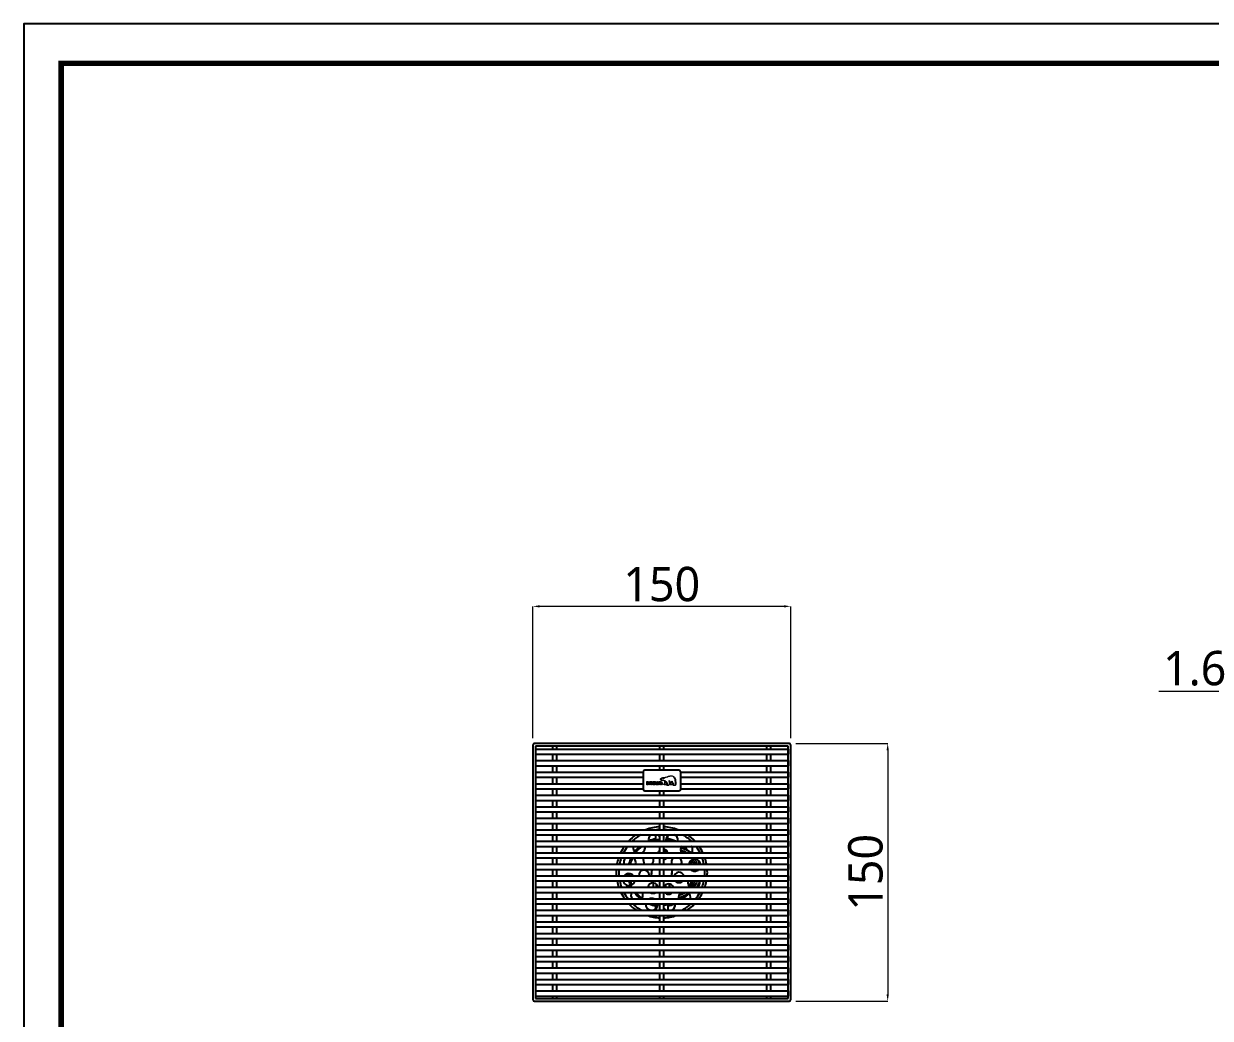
# Model space of a CAD drawing. Extents: x 0 to 1354, y 0 to 992.
# Drawn here: x 0 to 690, y 413 to 992 of the extents above; entities that cross this region are included whole.
import ezdxf

# ---------------------------------------------------------------- set-up
doc = ezdxf.new("R2010")
doc.units = 0
doc.header["$LTSCALE"] = 10
doc.header["$MEASUREMENT"] = 0
doc.header["$PDMODE"] = 3
doc.header["$PDSIZE"] = -10
doc.layers.get('0').update_dxf_attribs({"linetype": 'CONTINUOUS'})
doc.layers.get('DEFPOINTS').update_dxf_attribs({"linetype": 'CONTINUOUS'})
doc.layers.add('1', color=7, linetype='CONTINUOUS')
doc.layers.add('Layer 1', color=7, linetype='CONTINUOUS')
doc.layers.add('치수', color=7, linetype='CONTINUOUS', lineweight=25)
doc.styles.add('Daelim Dimension', font='NanumGothic.ttf')
doc.dimstyles.new('DEFAULT', dxfattribs={"dimscale": 2, "dimtxt": 2, "dimasz": 2, "dimexe": 0, "dimexo": 2, "dimgap": 1, "dimtad": 1, "dimdec": 1, "dimzin": 9, "dimdsep": 46, "dimtxsty": 'Daelim Dimension', "dimcen": 0.5, "dimclrd": 252, "dimclre": 252, "dimclrt": 3, "dimadec": 1, "dimazin": 0, "dimtfac": 1, "dimtdec": 1, "dimtix": 1, "dimtmove": 0, "dimatfit": 3, "dimfxl": 1, "dimtolj": 1, "dimtzin": 1, "dimlwd": 9, "dimlwe": 9, "dimarcsym": 0})

# ---------------------------------------------------------------- blocks, each defined once
blk = doc.blocks.new('*D21')
at = {"layer": 'DEFPOINTS', "color": 0, "transparency": 16777216}
for p in [(445.14, 573.32), (445.14, 423.32), (502.55, 423.32)]:
    blk.add_point(p, dxfattribs=at)
at = {"layer": '치수', "color": 5, "lineweight": 9, "transparency": 16777216}
for p, q in [((449.14, 573.32), (502.55, 573.32)), ((502.55, 569.32), (502.55, 427.32)), ((449.14, 423.32), (502.55, 423.32))]:
    blk.add_line(p, q, dxfattribs=at)
at = {"layer": '치수', "color": 5, "transparency": 16777216}
for points in [[(501.89, 569.32), (503.22, 569.32), (502.55, 573.32)], [(501.89, 427.32), (503.22, 427.32), (502.55, 423.32)]]:
    blk.add_solid(points, dxfattribs=at)
at = {"layer": '치수', "color": 7, "transparency": 16777216, "insert": (489.7, 498.32), "char_height": 20, "attachment_point": 5, "rotation": 90, "style": 'Daelim Dimension'}
blk.add_mtext('\\A1;150', dxfattribs=at)
blk = doc.blocks.new('*D22')
at = {"layer": 'DEFPOINTS', "color": 0, "transparency": 16777216}
for p in [(296.14, 653.11), (296.14, 572.32), (446.14, 572.32)]:
    blk.add_point(p, dxfattribs=at)
at = {"layer": '치수', "color": 5, "lineweight": 9, "transparency": 16777216}
for p, q in [((296.14, 576.32), (296.14, 653.11)), ((442.14, 653.11), (300.14, 653.11)), ((446.14, 576.32), (446.14, 653.11))]:
    blk.add_line(p, q, dxfattribs=at)
at = {"layer": '치수', "color": 5, "transparency": 16777216}
for points in [[(300.14, 653.77), (300.14, 652.44), (296.14, 653.11)], [(442.14, 653.77), (442.14, 652.44), (446.14, 653.11)]]:
    blk.add_solid(points, dxfattribs=at)
at = {"layer": '치수', "color": 7, "transparency": 16777216, "insert": (371.14, 665.96), "char_height": 20, "attachment_point": 5, "style": 'Daelim Dimension'}
blk.add_mtext('\\A1;150', dxfattribs=at)
blk = doc.blocks.new('*D25')
at = {"layer": 'DEFPOINTS', "color": 0, "transparency": 16777216}
for p in [(731.97, 603.58), (731.97, 572.32), (730.34, 545.8)]:
    blk.add_point(p, dxfattribs=at)
at = {"layer": '치수', "color": 5, "lineweight": 9, "transparency": 16777216}
for p, q in [((726.34, 603.58), (660.27, 603.58)), ((730.34, 549.8), (730.34, 603.58)), ((731.97, 603.58), (730.34, 603.58)), ((731.97, 576.32), (731.97, 603.58)), ((735.97, 603.58), (739.97, 603.58))]:
    blk.add_line(p, q, dxfattribs=at)
at = {"layer": '치수', "color": 5, "transparency": 16777216}
for points in [[(726.34, 604.24), (726.34, 602.91), (730.34, 603.58)], [(735.97, 604.24), (735.97, 602.91), (731.97, 603.58)]]:
    blk.add_solid(points, dxfattribs=at)
at = {"layer": '치수', "color": 7, "transparency": 16777216, "insert": (681.13, 616.98), "char_height": 20, "attachment_point": 5, "style": 'Daelim Dimension'}
blk.add_mtext('\\A1;1.6', dxfattribs=at)

msp = doc.modelspace()

# ---------------------------------------------------------------- linework, layer by layer
at = {"ltscale": 0.5}
msp.add_lwpolyline([(0, 0), (1354.08, 0), (1354.08, 992.16), (0, 992.16)], close=True, dxfattribs=at)
at = {"color": 5, "linetype": 'ByBlock', "lineweight": 200, "const_width": 3.12}
msp.add_lwpolyline([(21.77, 42.48), (1332.17, 42.48), (1332.17, 969.12), (21.77, 969.12)], close=True, dxfattribs=at)
at = {"layer": '1', "color": 7, "linetype": 'Continuous'}
for p, q in [((445.14, 573.32), (297.14, 573.32)), ((296.14, 572.32), (296.14, 424.32)), ((297.64, 571.82), (297.64, 424.82)), ((444.64, 571.82), (297.64, 571.82)), ((297.64, 570.02), (297.64, 567.02)), ((297.64, 570.02), (444.64, 570.02)), ((297.64, 567.02), (444.64, 567.02)), ((307.64, 571.82), (307.64, 570.02)), ((307.64, 567.02), (307.64, 563.32)), ((310.14, 570.02), (310.14, 571.82)), ((310.14, 563.32), (310.14, 567.02)), ((369.89, 571.82), (369.89, 570.02)), ((369.89, 567.02), (369.89, 563.32)), ((372.39, 570.02), (372.39, 571.82)), ((372.39, 563.32), (372.39, 567.02)), ((432.14, 571.82), (432.14, 570.02)), ((432.14, 567.02), (432.14, 563.32)), ((434.64, 570.02), (434.64, 571.82)), ((434.64, 563.32), (434.64, 567.02)), ((444.64, 424.82), (444.64, 571.82)), ((444.64, 570.02), (444.64, 567.02)), ((446.14, 424.32), (446.14, 572.32)), ((297.64, 563.32), (297.64, 560.32)), ((297.64, 563.32), (444.64, 563.32)), ((297.64, 560.32), (444.64, 560.32)), ((307.64, 560.32), (307.64, 556.62)), ((310.14, 556.62), (310.14, 560.32)), ((369.89, 560.32), (369.89, 557.7)), ((372.39, 557.7), (372.39, 560.32)), ((432.14, 560.32), (432.14, 556.62)), ((434.64, 556.62), (434.64, 560.32)), ((444.64, 563.32), (444.64, 560.32)), ((297.64, 556.62), (297.64, 553.62)), ((297.64, 556.62), (360.24, 556.62)), ((297.64, 553.62), (360.24, 553.62)), ((307.64, 553.62), (307.64, 549.92)), ((310.14, 549.92), (310.14, 553.62)), ((360.24, 556.7), (360.24, 546.8)), ((381.14, 557.7), (361.24, 557.7)), ((382.14, 546.8), (382.14, 556.7)), ((382.14, 556.62), (444.64, 556.62)), ((382.14, 553.62), (444.64, 553.62)), ((432.14, 553.62), (432.14, 549.92)), ((434.64, 549.92), (434.64, 553.62)), ((444.64, 556.62), (444.64, 553.62)), ((297.64, 549.92), (297.64, 546.92)), ((297.64, 549.92), (360.24, 549.92)), ((297.64, 546.92), (360.24, 546.92)), ((307.64, 546.92), (307.64, 543.22)), ((310.14, 543.22), (310.14, 546.92)), ((361.24, 545.8), (381.14, 545.8)), ((369.89, 545.8), (369.89, 543.22)), ((372.39, 543.22), (372.39, 545.8)), ((382.14, 549.92), (444.64, 549.92)), ((382.14, 546.92), (444.64, 546.92)), ((432.14, 546.92), (432.14, 543.22)), ((434.64, 543.22), (434.64, 546.92)), ((444.64, 549.92), (444.64, 546.92)), ((297.64, 543.22), (444.64, 543.22)), ((297.64, 543.22), (297.64, 540.22)), ((297.64, 540.22), (444.64, 540.22)), ((307.64, 540.22), (307.64, 536.52)), ((310.14, 536.52), (310.14, 540.22)), ((369.89, 540.22), (369.89, 536.52)), ((372.39, 536.52), (372.39, 540.22)), ((432.14, 540.22), (432.14, 536.52)), ((434.64, 536.52), (434.64, 540.22)), ((444.64, 543.22), (444.64, 540.22)), ((297.64, 536.52), (444.64, 536.52)), ((297.64, 536.52), (297.64, 533.52)), ((297.64, 533.52), (444.64, 533.52)), ((307.64, 533.52), (307.64, 529.82)), ((310.14, 529.82), (310.14, 533.52)), ((369.89, 533.52), (369.89, 529.82)), ((372.39, 529.82), (372.39, 533.52)), ((432.14, 533.52), (432.14, 529.82)), ((434.64, 529.82), (434.64, 533.52)), ((444.64, 536.52), (444.64, 533.52)), ((297.64, 529.82), (444.64, 529.82)), ((297.64, 529.82), (297.64, 526.82)), ((297.64, 526.82), (444.64, 526.82)), ((307.64, 526.82), (307.64, 523.12)), ((310.14, 523.12), (310.14, 526.82)), ((369.89, 526.82), (369.89, 523.12)), ((372.39, 523.12), (372.39, 526.82)), ((432.14, 526.82), (432.14, 523.12)), ((434.64, 523.12), (434.64, 526.82)), ((444.64, 529.82), (444.64, 526.82)), ((297.64, 523.12), (297.64, 520.12)), ((297.64, 523.12), (444.64, 523.12)), ((297.64, 520.12), (444.64, 520.12)), ((307.64, 520.12), (307.64, 516.42)), ((310.14, 516.42), (310.14, 520.12)), ((367.53, 520.12), (367.53, 516.97)), ((369.89, 520.12), (369.89, 516.42)), ((372.39, 516.42), (372.39, 520.12)), ((374.73, 516.97), (374.73, 519.62)), ((432.14, 520.12), (432.14, 516.42)), ((434.64, 516.42), (434.64, 520.12)), ((444.64, 523.12), (444.64, 520.12)), ((297.64, 516.42), (444.64, 516.42)), ((297.64, 516.42), (297.64, 513.42)), ((297.64, 513.42), (444.64, 513.42)), ((307.64, 513.42), (307.64, 509.72)), ((310.14, 509.72), (310.14, 513.42)), ((366.23, 516.42), (366.23, 516.67)), ((368.03, 516.42), (368.03, 517.06)), ((369.89, 513.42), (369.89, 509.72)), ((372.39, 509.72), (372.39, 513.42)), ((372.42, 511.73), (372.42, 509.72)), ((372.44, 509.72), (372.44, 511.73)), ((372.63, 511.68), (372.63, 509.72)), ((373.23, 511.43), (373.23, 509.72)), ((432.14, 513.42), (432.14, 509.72)), ((434.64, 509.72), (434.64, 513.42)), ((444.64, 516.42), (444.64, 513.42)), ((297.64, 509.72), (444.64, 509.72)), ((297.64, 509.72), (297.64, 506.72)), ((297.64, 506.72), (444.64, 506.72)), ((307.64, 506.72), (307.64, 503.02)), ((310.14, 503.02), (310.14, 506.72)), ((366.24, 504.52), (366.24, 506.21)), ((369.89, 506.72), (369.89, 503.02)), ((372.39, 503.02), (372.39, 506.72)), ((372.43, 506.72), (372.43, 505.86)), ((372.44, 505.86), (372.44, 506.72)), ((372.63, 506.72), (372.63, 505.91)), ((373.23, 506.72), (373.23, 506.16)), ((432.14, 506.72), (432.14, 503.02)), ((434.64, 503.02), (434.64, 506.72)), ((444.64, 509.72), (444.64, 506.72)), ((297.64, 503.02), (444.64, 503.02)), ((297.64, 503.02), (297.64, 500.02)), ((297.64, 500.02), (444.64, 500.02)), ((307.64, 500.02), (307.64, 496.32)), ((310.14, 496.32), (310.14, 500.02)), ((365.19, 500.02), (364.95, 496.32)), ((365.29, 500.02), (365.06, 496.32)), ((369.89, 500.02), (369.89, 496.32)), ((372.39, 496.32), (372.39, 500.02)), ((376.98, 496.32), (377.21, 500.02)), ((377.08, 496.32), (377.32, 500.02)), ((432.14, 500.02), (432.14, 496.32)), ((434.64, 496.32), (434.64, 500.02)), ((444.64, 503.02), (444.64, 500.02)), ((297.64, 496.32), (444.64, 496.32)), ((297.64, 496.32), (297.64, 493.32)), ((297.64, 493.32), (444.64, 493.32)), ((307.64, 493.32), (307.64, 489.62)), ((310.14, 489.62), (310.14, 493.32)), ((366.25, 489.62), (366.25, 492.15)), ((368.05, 489.62), (368.05, 491.35)), ((369.89, 493.32), (369.89, 489.62)), ((372.39, 489.62), (372.39, 493.32)), ((372.64, 490.32), (372.64, 489.62)), ((373.25, 490.95), (373.25, 489.62)), ((375.67, 491.53), (375.68, 489.62)), ((375.68, 489.62), (375.67, 491.53)), ((432.14, 493.32), (432.14, 489.62)), ((434.64, 489.62), (434.64, 493.32)), ((444.64, 496.32), (444.64, 493.32)), ((297.64, 489.62), (444.64, 489.62)), ((297.64, 489.62), (297.64, 486.62)), ((297.64, 486.62), (444.64, 486.62)), ((307.64, 486.62), (307.64, 482.92)), ((310.14, 482.92), (310.14, 486.62)), ((366.26, 486.17), (366.25, 486.62)), ((369.89, 486.62), (369.89, 482.92)), ((372.39, 482.92), (372.39, 486.62)), ((372.44, 489.98), (372.44, 489.62)), ((372.45, 489.62), (372.45, 490.01)), ((373.25, 486.62), (373.25, 486.22)), ((375.68, 486.62), (375.68, 485.65)), ((375.68, 485.65), (375.68, 486.62)), ((432.14, 486.62), (432.14, 482.92)), ((434.64, 482.92), (434.64, 486.62)), ((444.64, 489.62), (444.64, 486.62)), ((297.64, 482.92), (444.64, 482.92)), ((297.64, 482.92), (297.64, 479.92)), ((297.64, 479.92), (444.64, 479.92)), ((307.64, 479.92), (307.64, 476.22)), ((310.14, 476.22), (310.14, 479.92)), ((366.26, 482.92), (366.26, 483)), ((367.56, 479.66), (367.56, 477.01)), ((368.06, 479.57), (368.06, 479.92)), ((369.89, 479.92), (369.89, 476.22)), ((372.39, 476.22), (372.39, 479.92)), ((373.25, 479.65), (373.26, 479.43)), ((374.76, 476.22), (374.76, 479.66)), ((432.14, 479.92), (432.14, 476.22)), ((434.64, 476.22), (434.64, 479.92)), ((444.64, 482.92), (444.64, 479.92)), ((297.64, 476.22), (444.64, 476.22)), ((297.64, 476.22), (297.64, 473.22)), ((297.64, 473.22), (444.64, 473.22)), ((297.64, 469.52), (444.64, 469.52)), ((297.64, 469.52), (297.64, 466.52)), ((307.64, 473.22), (307.64, 469.52)), ((310.14, 469.52), (310.14, 473.22)), ((369.89, 473.22), (369.89, 469.52)), ((372.39, 469.52), (372.39, 473.22)), ((432.14, 473.22), (432.14, 469.52)), ((434.64, 469.52), (434.64, 473.22)), ((444.64, 476.22), (444.64, 473.22)), ((444.64, 469.52), (444.64, 466.52)), ((297.64, 466.52), (444.64, 466.52)), ((297.64, 462.82), (444.64, 462.82)), ((297.64, 462.82), (297.64, 459.82)), ((307.64, 466.52), (307.64, 462.82)), ((310.14, 462.82), (310.14, 466.52)), ((369.89, 466.52), (369.89, 462.82)), ((372.39, 462.82), (372.39, 466.52)), ((432.14, 466.52), (432.14, 462.82)), ((434.64, 462.82), (434.64, 466.52)), ((444.64, 462.82), (444.64, 459.82)), ((297.64, 459.82), (444.64, 459.82)), ((297.64, 456.12), (444.64, 456.12)), ((297.64, 456.12), (297.64, 453.12)), ((307.64, 459.82), (307.64, 456.12)), ((310.14, 456.12), (310.14, 459.82)), ((369.89, 459.82), (369.89, 456.12)), ((372.39, 456.12), (372.39, 459.82)), ((432.14, 459.82), (432.14, 456.12)), ((434.64, 456.12), (434.64, 459.82)), ((444.64, 456.12), (444.64, 453.12)), ((297.64, 453.12), (444.64, 453.12)), ((297.64, 449.42), (297.64, 446.42)), ((297.64, 449.42), (382.14, 449.42)), ((307.64, 453.12), (307.64, 449.42)), ((310.14, 449.42), (310.14, 453.12)), ((369.89, 453.12), (369.89, 449.42)), ((372.39, 449.42), (372.39, 453.12)), ((382.14, 449.42), (444.64, 449.42)), ((432.14, 453.12), (432.14, 449.42)), ((434.64, 449.42), (434.64, 453.12)), ((444.64, 449.42), (444.64, 446.42)), ((297.64, 446.42), (382.14, 446.42)), ((297.64, 442.72), (297.64, 439.72)), ((297.64, 442.72), (382.14, 442.72)), ((307.64, 446.42), (307.64, 442.72)), ((310.14, 442.72), (310.14, 446.42)), ((369.89, 446.42), (369.89, 442.72)), ((372.39, 442.72), (372.39, 446.42)), ((382.14, 446.42), (444.64, 446.42)), ((382.14, 442.72), (444.64, 442.72)), ((432.14, 446.42), (432.14, 442.72)), ((434.64, 442.72), (434.64, 446.42)), ((444.64, 442.72), (444.64, 439.72)), ((297.64, 439.72), (382.17, 439.72)), ((297.64, 436.02), (444.64, 436.02)), ((297.64, 436.02), (297.64, 433.02)), ((307.64, 439.72), (307.64, 436.02)), ((310.14, 436.02), (310.14, 439.72)), ((369.89, 439.72), (369.89, 436.02)), ((372.39, 436.02), (372.39, 439.72)), ((382.12, 439.72), (444.64, 439.72)), ((432.14, 439.72), (432.14, 436.02)), ((434.64, 436.02), (434.64, 439.72)), ((444.64, 436.02), (444.64, 433.02)), ((297.64, 433.02), (444.64, 433.02)), ((297.64, 429.32), (297.64, 426.32)), ((297.64, 429.32), (444.64, 429.32)), ((307.64, 433.02), (307.64, 429.32)), ((310.14, 429.32), (310.14, 433.02)), ((369.89, 433.02), (369.89, 429.32)), ((372.39, 429.32), (372.39, 433.02)), ((432.14, 433.02), (432.14, 429.32)), ((434.64, 429.32), (434.64, 433.02)), ((444.64, 429.32), (444.64, 426.32)), ((297.14, 423.32), (445.14, 423.32)), ((297.64, 426.32), (444.64, 426.32)), ((297.64, 424.82), (444.64, 424.82)), ((307.64, 426.32), (307.64, 424.82)), ((310.14, 424.82), (310.14, 426.32)), ((369.89, 426.32), (369.89, 424.82)), ((372.39, 424.82), (372.39, 426.32)), ((432.14, 426.32), (432.14, 424.82)), ((434.64, 424.82), (434.64, 426.32))]:
    msp.add_line(p, q, dxfattribs=at)
for points in [[(382.13, 511.33, 0), (384.16, 510.49, 0), (385.74, 509.73, 0)], [(382.35, 512.75, 0), (385.83, 511.26, 0), (388.5, 509.74, 0)], [(384.98, 509.72, 0), (384.96, 509.73, 0), (384.95, 509.75, 0), (384.94, 509.76, 0), (384.92, 509.78, 0), (384.91, 509.8, 0), (384.89, 509.81, 0), (384.88, 509.83, 0), (384.86, 509.85, 0), (384.85, 509.86, 0), (384.83, 509.88, 0), (384.82, 509.89, 0), (384.8, 509.91, 0), (384.79, 509.93, 0), (384.78, 509.94, 0), (384.76, 509.96, 0), (384.75, 509.97, 0), (384.73, 509.99, 0), (384.72, 510.01, 0), (384.7, 510.02, 0), (384.69, 510.04, 0), (384.67, 510.05, 0), (384.66, 510.07, 0), (384.64, 510.09, 0), (384.63, 510.1, 0), (384.61, 510.12, 0), (384.6, 510.13, 0), (384.58, 510.15, 0), (384.57, 510.17, 0), (384.55, 510.18, 0), (384.54, 510.2, 0), (384.52, 510.21, 0), (384.51, 510.23, 0), (384.49, 510.24, 0), (384.48, 510.26, 0), (384.46, 510.27, 0), (384.45, 510.29, 0), (384.43, 510.31, 0), (384.42, 510.32, 0), (384.4, 510.34, 0), (384.39, 510.35, 0), (384.37, 510.37, 0), (384.36, 510.38, 0), (384.34, 510.4, 0), (384.33, 510.41, 0), (384.31, 510.43, 0), (384.3, 510.45, 0), (384.28, 510.46, 0), (384.26, 510.48, 0), (384.25, 510.49, 0), (384.23, 510.51, 0)], [(385.34, 509.72, 0), (385.33, 509.73, 0), (385.33, 509.73, 0), (385.32, 509.74, 0), (385.31, 509.75, 0), (385.3, 509.76, 0), (385.3, 509.77, 0), (385.29, 509.78, 0), (385.28, 509.79, 0), (385.27, 509.8, 0), (385.26, 509.81, 0), (385.26, 509.82, 0), (385.25, 509.83, 0), (385.24, 509.84, 0), (385.23, 509.85, 0), (385.22, 509.86, 0), (385.22, 509.87, 0), (385.21, 509.88, 0), (385.2, 509.89, 0), (385.19, 509.9, 0), (385.18, 509.9, 0), (385.18, 509.91, 0), (385.17, 509.92, 0), (385.16, 509.93, 0), (385.15, 509.94, 0), (385.14, 509.95, 0), (385.14, 509.96, 0), (385.13, 509.97, 0), (385.12, 509.98, 0), (385.11, 509.99, 0), (385.1, 510, 0), (385.1, 510.01, 0), (385.09, 510.02, 0), (385.08, 510.03, 0), (385.07, 510.04, 0), (385.06, 510.04, 0), (385.06, 510.05, 0), (385.05, 510.06, 0), (385.04, 510.07, 0), (385.03, 510.08, 0), (385.02, 510.09, 0), (385.02, 510.1, 0), (385.01, 510.11, 0), (385, 510.12, 0), (384.99, 510.13, 0), (384.98, 510.14, 0), (384.98, 510.15, 0), (384.97, 510.16, 0), (384.96, 510.16, 0), (384.95, 510.17, 0), (384.94, 510.18, 0)], [(388.62, 503.02, 0), (388.61, 503.06, 0), (388.59, 503.1, 0), (388.58, 503.14, 0), (388.57, 503.19, 0), (388.56, 503.23, 0), (388.54, 503.27, 0), (388.53, 503.32, 0), (388.52, 503.36, 0), (388.5, 503.4, 0), (388.49, 503.44, 0), (388.48, 503.49, 0), (388.46, 503.53, 0), (388.45, 503.57, 0), (388.44, 503.62, 0), (388.42, 503.66, 0), (388.41, 503.7, 0), (388.4, 503.74, 0), (388.38, 503.79, 0), (388.37, 503.83, 0), (388.35, 503.87, 0), (388.34, 503.91, 0), (388.33, 503.95, 0), (388.31, 504, 0), (388.3, 504.04, 0), (388.28, 504.08, 0), (388.27, 504.12, 0), (388.25, 504.17, 0), (388.24, 504.21, 0), (388.22, 504.25, 0), (388.21, 504.29, 0), (388.19, 504.33, 0), (388.17, 504.38, 0), (388.16, 504.42, 0), (388.14, 504.46, 0), (388.13, 504.5, 0), (388.11, 504.54, 0), (388.09, 504.58, 0), (388.08, 504.63, 0), (388.06, 504.67, 0), (388.05, 504.71, 0), (388.03, 504.75, 0), (388.01, 504.79, 0), (388, 504.83, 0), (387.98, 504.87, 0), (387.96, 504.92, 0), (387.95, 504.96, 0), (387.93, 505, 0), (387.91, 505.04, 0), (387.89, 505.08, 0), (387.88, 505.12, 0)], [(388.73, 503.02, 0), (388.72, 503.06, 0), (388.71, 503.11, 0), (388.7, 503.15, 0), (388.69, 503.2, 0), (388.67, 503.24, 0), (388.66, 503.29, 0), (388.65, 503.33, 0), (388.64, 503.38, 0), (388.62, 503.42, 0), (388.61, 503.47, 0), (388.6, 503.51, 0), (388.59, 503.56, 0), (388.57, 503.6, 0), (388.56, 503.65, 0), (388.55, 503.69, 0), (388.53, 503.74, 0), (388.52, 503.78, 0), (388.5, 503.83, 0), (388.49, 503.87, 0), (388.48, 503.92, 0), (388.46, 503.96, 0), (388.45, 504, 0), (388.43, 504.05, 0), (388.42, 504.09, 0), (388.41, 504.14, 0), (388.39, 504.18, 0), (388.38, 504.23, 0), (388.36, 504.27, 0), (388.35, 504.32, 0), (388.33, 504.36, 0), (388.32, 504.4, 0), (388.3, 504.45, 0), (388.29, 504.49, 0), (388.27, 504.54, 0), (388.25, 504.58, 0), (388.24, 504.62, 0), (388.22, 504.67, 0), (388.21, 504.71, 0), (388.19, 504.76, 0), (388.17, 504.8, 0), (388.16, 504.84, 0), (388.14, 504.89, 0), (388.13, 504.93, 0), (388.11, 504.97, 0), (388.09, 505.02, 0), (388.07, 505.06, 0), (388.06, 505.11, 0), (388.04, 505.15, 0), (388.02, 505.19, 0), (388.01, 505.24, 0)], [(390.55, 506.04, 0), (391.02, 505.21, 0), (391.17, 504.43, 0), (391.02, 503.8, 0), (390.51, 503.01, 0)], [(392.48, 505.22, 0), (392.53, 504, 0), (392.19, 503.01, 0)], [(388.71, 500.02, 0), (388.62, 499.74, 0), (388.57, 499.51, 0)], [(390.2, 500.02, 0), (390.01, 499.51, 0), (389.91, 499.08, 0)], [(387.08, 490.24, 0), (387.11, 490.3, 0), (387.14, 490.36, 0), (387.17, 490.42, 0), (387.21, 490.48, 0), (387.24, 490.54, 0), (387.27, 490.6, 0), (387.3, 490.66, 0), (387.33, 490.72, 0), (387.36, 490.78, 0), (387.39, 490.84, 0), (387.42, 490.9, 0), (387.45, 490.96, 0), (387.48, 491.02, 0), (387.51, 491.08, 0), (387.54, 491.14, 0), (387.57, 491.2, 0), (387.6, 491.26, 0), (387.63, 491.32, 0), (387.66, 491.38, 0), (387.68, 491.44, 0), (387.71, 491.5, 0), (387.74, 491.56, 0), (387.77, 491.62, 0), (387.79, 491.68, 0), (387.82, 491.75, 0), (387.85, 491.81, 0), (387.87, 491.87, 0), (387.9, 491.93, 0), (387.93, 491.99, 0), (387.95, 492.06, 0), (387.98, 492.12, 0), (388, 492.18, 0), (388.03, 492.24, 0), (388.05, 492.3, 0), (388.08, 492.37, 0), (388.1, 492.43, 0), (388.13, 492.49, 0), (388.15, 492.55, 0), (388.17, 492.62, 0), (388.2, 492.68, 0), (388.22, 492.74, 0), (388.24, 492.81, 0), (388.27, 492.87, 0), (388.29, 492.93, 0), (388.31, 493, 0), (388.33, 493.06, 0), (388.35, 493.12, 0), (388.38, 493.19, 0), (388.4, 493.25, 0), (388.42, 493.32, 0)], [(387.22, 490.08, 0), (387.25, 490.14, 0), (387.28, 490.2, 0), (387.32, 490.26, 0), (387.35, 490.33, 0), (387.38, 490.39, 0), (387.41, 490.45, 0), (387.44, 490.51, 0), (387.48, 490.58, 0), (387.51, 490.64, 0), (387.54, 490.7, 0), (387.57, 490.76, 0), (387.6, 490.83, 0), (387.63, 490.89, 0), (387.66, 490.95, 0), (387.69, 491.02, 0), (387.72, 491.08, 0), (387.74, 491.15, 0), (387.77, 491.21, 0), (387.8, 491.27, 0), (387.83, 491.34, 0), (387.86, 491.4, 0), (387.89, 491.47, 0), (387.91, 491.53, 0), (387.94, 491.6, 0), (387.97, 491.66, 0), (387.99, 491.73, 0), (388.02, 491.79, 0), (388.05, 491.86, 0), (388.07, 491.92, 0), (388.1, 491.99, 0), (388.12, 492.05, 0), (388.15, 492.12, 0), (388.17, 492.18, 0), (388.2, 492.25, 0), (388.22, 492.32, 0), (388.24, 492.38, 0), (388.27, 492.45, 0), (388.29, 492.51, 0), (388.31, 492.58, 0), (388.34, 492.65, 0), (388.36, 492.71, 0), (388.38, 492.78, 0), (388.4, 492.85, 0), (388.43, 492.91, 0), (388.45, 492.98, 0), (388.47, 493.05, 0), (388.49, 493.11, 0), (388.51, 493.18, 0), (388.53, 493.25, 0), (388.55, 493.32, 0)], [(389.45, 489.59, 0), (390.45, 490.65, 0), (391.12, 491.72, 0), (391.28, 492.51, 0), (391.05, 493.32, 0)], [(391.41, 489.61, 0), (392.06, 490.49, 0), (392.53, 491.49, 0), (392.68, 492.38, 0), (392.56, 493.32, 0)], [(380.93, 483.45, 0), (384.31, 484.81, 0), (386.94, 486.12, 0)], [(381.07, 485, 0), (383.21, 485.85, 0), (384.86, 486.61, 0)], [(383.8, 486.07, 0), (383.81, 486.08, 0), (383.83, 486.09, 0), (383.84, 486.11, 0), (383.85, 486.12, 0), (383.86, 486.13, 0), (383.87, 486.14, 0), (383.88, 486.15, 0), (383.89, 486.16, 0), (383.9, 486.17, 0), (383.92, 486.18, 0), (383.93, 486.19, 0), (383.94, 486.2, 0), (383.95, 486.21, 0), (383.96, 486.22, 0), (383.97, 486.23, 0), (383.98, 486.24, 0), (384, 486.26, 0), (384.01, 486.27, 0), (384.02, 486.28, 0), (384.03, 486.29, 0), (384.04, 486.3, 0), (384.05, 486.31, 0), (384.06, 486.32, 0), (384.07, 486.33, 0), (384.08, 486.34, 0), (384.1, 486.35, 0), (384.11, 486.36, 0), (384.12, 486.37, 0), (384.13, 486.38, 0), (384.14, 486.4, 0), (384.15, 486.41, 0), (384.16, 486.42, 0), (384.17, 486.43, 0), (384.19, 486.44, 0), (384.2, 486.45, 0), (384.21, 486.46, 0), (384.22, 486.47, 0), (384.23, 486.48, 0), (384.24, 486.49, 0), (384.25, 486.51, 0), (384.26, 486.52, 0), (384.27, 486.53, 0), (384.28, 486.54, 0), (384.3, 486.55, 0), (384.31, 486.56, 0), (384.32, 486.57, 0), (384.33, 486.58, 0), (384.34, 486.59, 0), (384.35, 486.6, 0), (384.36, 486.62, 0)], [(383.93, 486.18, 0), (383.93, 486.19, 0), (383.93, 486.19, 0), (383.94, 486.19, 0), (383.94, 486.19, 0), (383.94, 486.2, 0), (383.94, 486.2, 0), (383.95, 486.2, 0), (383.95, 486.2, 0), (383.95, 486.21, 0), (383.95, 486.21, 0), (383.96, 486.21, 0), (383.96, 486.21, 0), (383.96, 486.22, 0), (383.96, 486.22, 0), (383.97, 486.22, 0), (383.97, 486.22, 0), (383.97, 486.23, 0), (383.97, 486.23, 0), (383.98, 486.23, 0), (383.98, 486.23, 0), (383.98, 486.24, 0), (383.98, 486.24, 0), (383.99, 486.24, 0), (383.99, 486.24, 0), (383.99, 486.25, 0), (383.99, 486.25, 0), (384, 486.25, 0), (384, 486.26, 0), (384, 486.26, 0), (384, 486.26, 0), (384.01, 486.26, 0), (384.01, 486.27, 0), (384.01, 486.27, 0), (384.01, 486.27, 0), (384.02, 486.27, 0), (384.02, 486.28, 0), (384.02, 486.28, 0), (384.02, 486.28, 0), (384.03, 486.28, 0), (384.03, 486.29, 0), (384.03, 486.29, 0), (384.03, 486.29, 0), (384.04, 486.29, 0), (384.04, 486.3, 0), (384.04, 486.3, 0), (384.04, 486.3, 0), (384.05, 486.3, 0), (384.05, 486.31, 0), (384.05, 486.31, 0), (384.05, 486.31, 0)], [(384.65, 486.49, 0), (384.65, 486.49, 0), (384.65, 486.49, 0), (384.66, 486.5, 0), (384.66, 486.5, 0), (384.66, 486.5, 0), (384.66, 486.5, 0), (384.67, 486.51, 0), (384.67, 486.51, 0), (384.67, 486.51, 0), (384.67, 486.52, 0), (384.68, 486.52, 0), (384.68, 486.52, 0), (384.68, 486.52, 0), (384.68, 486.53, 0), (384.68, 486.53, 0), (384.69, 486.53, 0), (384.69, 486.53, 0), (384.69, 486.54, 0), (384.69, 486.54, 0), (384.7, 486.54, 0), (384.7, 486.54, 0), (384.7, 486.55, 0), (384.7, 486.55, 0), (384.71, 486.55, 0), (384.71, 486.55, 0), (384.71, 486.56, 0), (384.71, 486.56, 0), (384.72, 486.56, 0), (384.72, 486.56, 0), (384.72, 486.57, 0), (384.72, 486.57, 0), (384.72, 486.57, 0), (384.73, 486.57, 0), (384.73, 486.58, 0), (384.73, 486.58, 0), (384.73, 486.58, 0), (384.74, 486.58, 0), (384.74, 486.59, 0), (384.74, 486.59, 0), (384.74, 486.59, 0), (384.75, 486.59, 0), (384.75, 486.6, 0), (384.75, 486.6, 0), (384.75, 486.6, 0), (384.76, 486.6, 0), (384.76, 486.61, 0), (384.76, 486.61, 0), (384.76, 486.61, 0), (384.76, 486.61, 0), (384.77, 486.62, 0)], [(373.1, 479.48, 0), (373.31, 479.73, 0), (373.48, 479.92, 0)]]:
    msp.add_polyline3d(points, dxfattribs=at)
for centre, radius, start, end in [((297.14, 572.32), 1, 90, 180), ((445.14, 572.32), 1, 0, 90), ((361.24, 556.7), 1, 90, 180), ((381.14, 556.7), 1, 0, 90), ((361.24, 546.8), 1, 180, 270), ((381.14, 546.8), 1, 270, 0), ((371.14, 498.32), 26.5, 92.70562, 110.63531), ((371.14, 498.32), 26.5, 69.36469, 87.29437), ((371.14, 498.32), 26.5, 124.65, 136.92094), ((371.14, 498.32), 25, 119.30605, 133.61324), ((366.91, 517.42), 3.5, 129.73949, 196.75012), ((371.14, 498.32), 19.8, 100.51911, 112.67888), ((371.14, 498.32), 25, 92.86574, 97.25043), ((366.91, 517.42), 3.5, 31.43699, 50.25824), ((371.14, 498.32), 25, 82.74918, 87.13387), ((377.03, 516.98), 3.5, 116.46543, 176.39418), ((371.14, 498.32), 19.8, 66.08341, 79.56775), ((371.14, 498.32), 23, 70.58243, 71.41009), ((377.03, 516.98), 3.5, 356.39418, 63.53699), ((371.14, 498.32), 25, 46.38637, 60.69355), ((371.14, 498.32), 26.5, 43.07906, 55.35), ((371.14, 498.32), 26.5, 145.26562, 154.52156), ((371.14, 498.32), 25, 142.84105, 152.87043), ((357.92, 512.75), 3.5, 168.97012, 236.39418), ((371.14, 498.32), 19.8, 130.30594, 142.67943), ((371.14, 498.32), 19, 127.37012, 142.77178), ((357.92, 512.75), 3.5, 300.02137, 11.02574), ((371.14, 498.32), 19, 100.9655, 107.70566), ((371.14, 498.32), 19, 93.77195, 100.9655), ((371.8, 508.8), 3, 129.55199, 162.12355), ((371.8, 508.8), 3, 17.87605, 78.66543), ((377.03, 516.98), 3.5, 176.39418, 189.32043), ((371.14, 498.32), 19, 79.12136, 82.77274), ((371.14, 498.32), 19, 72.29347, 79.12136), ((377.03, 516.98), 3.5, 350.67918, 356.39418), ((385.57, 511.54), 3.5, 147.57262, 211.39387), ((371.14, 498.32), 19, 46.02107, 52.63025), ((371.14, 498.32), 19.8, 40.0715, 49.69394), ((371.14, 498.32), 23, 40.58266, 41.03446), ((385.57, 511.54), 3.5, 328.61043, 32.43168), ((371.14, 498.32), 25, 27.13199, 37.15855), ((371.14, 498.32), 26.5, 25.47844, 34.73438), ((371.14, 498.32), 26.5, 161.52187, 169.785), ((371.14, 498.32), 25, 160.36574, 169.16324), ((352.48, 504.2), 3.5, 134.08012, 199.7998), ((371.14, 498.32), 23, 160.58313, 164.4152), ((371.14, 498.32), 19.8, 154.89883, 166.27081), ((371.14, 498.32), 19, 153.76114, 165.67719), ((352.48, 504.2), 3.5, 340.1998, 45.91949), ((357.92, 512.75), 3.5, 236.39418, 239.98293), ((363.36, 505.37), 3, 153.25494, 227.82275), ((363.36, 505.37), 3, 308.43463, 26.74306), ((371.8, 508.8), 3, 223.8748, 230.44762), ((371.8, 508.8), 3, 281.33418, 316.1248), ((379.75, 504.33), 3, 127.42092, 206.04998), ((379.75, 504.33), 3, 333.95405, 52.57748), ((390.25, 502.55), 3.5, 116.39418, 172.38824), ((371.14, 498.32), 19, 14.32194, 22.77339), ((390.25, 502.55), 3.5, 7.61512, 116.39418), ((371.14, 498.32), 19.8, 13.73155, 22.67804), ((371.14, 498.32), 23, 11.79149, 14.41623), ((371.14, 498.32), 25, 10.83637, 19.63387), ((371.14, 498.32), 26.5, 10.215, 18.47813), ((371.14, 498.32), 26.5, 176.32406, 184.32563), ((371.14, 498.32), 25, 176.39418, 184.5898), ((371.14, 498.32), 25, 176.09887, 176.39418), ((352.04, 494.08), 3.5, 116.39418, 140.28918), ((352.04, 494.08), 3.5, 39.71137, 116.39418), ((371.14, 498.32), 19.8, 182.31981, 185.79652), ((371.14, 498.32), 19, 182.22796, 186.04347), ((360.78, 496.63), 3, 99.25132, 185.96913), ((360.78, 496.63), 3, 354.03288, 99.25132), ((363.36, 505.37), 3, 227.82275, 231.56619), ((381.21, 495.34), 3, 73.53704, 161.02266), ((381.21, 495.34), 3, 18.97735, 73.53704), ((390.25, 502.55), 3.5, 226.43887, 296.39418), ((371.14, 498.32), 19, 2.22796, 5.13407), ((371.14, 498.32), 19.8, 2.31981, 4.92424), ((390.25, 502.55), 3.5, 296.39418, 313.56168), ((371.14, 498.32), 25, 356.39418, 3.90074), ((371.14, 498.32), 26.5, 355.67437, 3.67594), ((371.14, 498.32), 26.5, 190.87312, 199.16438), ((371.14, 498.32), 25, 191.53949, 200.36512), ((352.04, 494.08), 3.5, 192.60449, 296.39418), ((371.14, 498.32), 23, 192.55588, 194.41623), ((371.14, 498.32), 19.8, 194.6262, 202.67804), ((371.14, 498.32), 19, 195.25852, 202.77339), ((352.04, 494.08), 3.5, 296.39418, 347.39887), ((366, 489.16), 3, 150.67989, 171.27864), ((366, 489.16), 3, 8.72458, 150.67989), ((375.1, 488.59), 3, 22.10847, 154.23409), ((381.21, 495.34), 3, 222.43641, 253.53704), ((381.21, 495.34), 3, 253.53704, 317.5636), ((389.81, 492.43), 3.5, 165.34387, 233.52168), ((371.14, 498.32), 19, 332.74795, 344.74185), ((371.14, 498.32), 19.8, 333.93709, 345.37368), ((389.81, 492.43), 3.5, 306.47793, 14.65574), ((371.14, 498.32), 23, 340.58313, 344.4152), ((371.14, 498.32), 25, 339.63449, 348.46293), ((371.14, 498.32), 25, 355.4098, 356.39418), ((371.14, 498.32), 26.5, 340.83562, 349.12688), ((371.14, 498.32), 26.5, 206.19844, 215.5275), ((371.14, 498.32), 25, 207.90543, 218.0248), ((356.71, 485.09), 3.5, 154.20449, 218.46168), ((371.14, 498.32), 23, 220.58266, 222.03298), ((371.14, 498.32), 19.8, 216.21954, 231.0558), ((371.14, 498.32), 19, 218.00949, 232.77235), ((356.71, 485.09), 3.5, 321.53699, 326.39418), ((356.71, 485.09), 3.5, 326.39418, 25.79699), ((365.26, 479.65), 3.5, 68.96793, 111.03168), ((366, 489.16), 3, 238.03614, 301.96427), ((375.1, 488.59), 3, 221.09847, 318.90034), ((375.1, 488.59), 3, 20.03847, 22.10847), ((384.37, 483.89), 3.5, 128.72605, 196.0798), ((371.14, 498.32), 19, 305.85281, 315.33475), ((371.14, 498.32), 19.8, 308.94409, 321.05415), ((384.37, 483.89), 3.5, 343.91887, 51.27262), ((371.14, 498.32), 25, 321.9748, 332.09418), ((371.14, 498.32), 26.5, 324.4725, 333.80156), ((371.14, 498.32), 26.5, 223.97344, 236.50594), ((371.14, 498.32), 25, 227.39324, 242.13074), ((365.26, 479.65), 3.5, 176.39418, 258.78918), ((371.14, 498.32), 23, 250.58243, 253.91841), ((371.14, 498.32), 19.8, 248.32251, 259.56775), ((365.26, 479.65), 3.5, 281.21043, 356.39418), ((371.14, 498.32), 19, 255.56162, 259.12136), ((371.14, 498.32), 19, 259.12136, 262.77274), ((365.26, 479.65), 3.5, 356.39418, 4.37324), ((371.14, 498.32), 19, 273.77195, 280.9655), ((375.38, 479.21), 3.5, 211.43699, 238.72105), ((371.14, 498.32), 19, 280.9655, 284.43752), ((371.14, 498.32), 19.8, 280.51911, 291.67737), ((375.38, 479.21), 3.5, 301.27668, 11.68199), ((371.14, 498.32), 25, 297.86887, 312.60637), ((371.14, 498.32), 26.5, 303.49406, 316.02656), ((371.14, 498.32), 26.5, 251.29125, 267.29437), ((371.14, 498.32), 26.5, 272.70563, 288.70875), ((297.14, 424.32), 1, 180, 270), ((445.14, 424.32), 1, 270, 0)]:
    msp.add_arc(centre, radius, start, end, dxfattribs=at)
at = {"layer": 'Layer 1', "color": 252, "lineweight": 18}
for points, knots in [([(379.36, 549.75), (379.36, 549.75), (379.22, 550.94), (379.22, 550.94), (379.17, 551.29), (379.17, 551.48), (379.16, 551.66), (379.16, 551.66), (379.12, 552.13), (379.12, 552.13), (379.05, 552.78), (378.84, 553.3), (378.5, 553.68), (377.77, 554.51), (376.62, 554.52), (375.79, 554.38), (375.28, 554.29), (374.78, 554.13), (374.31, 553.97), (373.91, 553.83), (373.51, 553.69), (373.09, 553.6), (372.81, 553.54), (372.45, 553.54), (372.13, 553.54), (372.13, 553.54), (371.83, 553.53), (371.83, 553.53), (371.24, 553.52), (370.83, 553.31), (370.63, 552.92), (370.63, 552.92), (370.62, 552.91), (370.62, 552.91), (370.59, 552.85), (370.54, 552.8), (370.49, 552.75), (370.44, 552.7), (370.38, 552.64), (370.34, 552.57), (370.26, 552.44), (370.26, 552.3), (370.32, 552.18), (370.45, 551.94), (370.81, 551.81), (371.02, 551.8), (371.02, 551.8), (371.34, 551.78), (371.34, 551.78), (371.68, 551.76), (372.1, 551.73), (372.35, 551.69), (372.51, 551.66), (372.67, 551.61), (372.81, 551.54), (372.82, 551.53), (372.94, 551.07), (372.92, 550.55), (372.89, 550.09), (372.69, 549.92), (372.54, 549.81), (372.54, 549.81), (372.4, 549.69), (372.39, 549.55), (372.38, 549.48), (372.4, 549.41), (372.45, 549.36), (372.49, 549.31), (372.57, 549.29), (372.66, 549.29), (372.66, 549.29), (373.31, 549.29), (373.31, 549.29), (373.84, 549.29), (374.06, 549.9), (374.12, 550.33), (374.27, 550.02), (374.27, 549.68), (374.07, 549.46), (374.07, 549.46), (373.9, 549.3), (373.92, 549.14), (373.94, 548.98), (374.07, 548.92), (374.18, 548.92), (374.18, 548.92), (375.09, 548.92), (375.09, 548.92), (375.26, 548.92), (375.39, 548.99), (375.47, 549.13), (375.84, 549.75), (375.87, 550.36), (375.78, 550.83), (375.9, 550.81), (376.09, 550.78), (376.31, 550.75), (376.33, 550.68), (376.35, 550.54), (376.35, 550.54), (376.36, 550.49), (376.36, 550.44), (376.36, 550.39), (376.36, 550.03), (376.2, 549.88), (376.11, 549.79), (376.11, 549.79), (375.99, 549.67), (375.97, 549.57), (375.97, 549.57), (375.95, 549.46), (376.04, 549.37), (376.09, 549.31), (376.17, 549.29), (376.28, 549.29), (376.28, 549.29), (376.99, 549.29), (376.99, 549.29), (377.45, 549.29), (377.59, 549.85), (377.63, 550.14), (377.72, 550.04), (377.81, 549.91), (377.86, 549.79), (377.9, 549.71), (377.91, 549.63), (377.88, 549.54), (377.83, 549.39), (377.64, 549.28), (377.68, 549.1), (377.71, 548.96), (377.83, 548.92), (377.95, 548.92), (377.95, 548.92), (378.87, 548.92), (378.87, 548.92), (378.87, 548.92), (379.06, 548.92), (379.2, 549.07), (379.34, 549.22), (379.39, 549.44), (379.36, 549.75)], [0, 0, 0, 0, 1, 1, 1, 2, 2, 2, 3, 3, 3, 4, 4, 4, 5, 5, 5, 6, 6, 6, 7, 7, 7, 8, 8, 8, 9, 9, 9, 10, 10, 10, 11, 11, 11, 12, 12, 12, 13, 13, 13, 14, 14, 14, 15, 15, 15, 16, 16, 16, 17, 17, 17, 18, 18, 18, 19, 19, 19, 20, 20, 20, 21, 21, 21, 22, 22, 22, 23, 23, 23, 24, 24, 24, 25, 25, 25, 26, 26, 26, 27, 27, 27, 28, 28, 28, 29, 29, 29, 30, 30, 30, 31, 31, 31, 32, 32, 32, 33, 33, 33, 34, 34, 34, 35, 35, 35, 36, 36, 36, 37, 37, 37, 38, 38, 38, 39, 39, 39, 40, 40, 40, 41, 41, 41, 42, 42, 42, 43, 43, 43, 44, 44, 44, 45, 45, 45, 46, 46, 46, 47, 47, 47, 47]), ([(379.08, 549.19), (378.99, 549.09), (378.87, 549.09), (378.87, 549.09), (378.87, 549.09), (377.97, 549.09), (377.97, 549.09), (377.91, 549.09), (377.87, 549.12), (377.87, 549.18), (377.87, 549.27), (377.99, 549.35), (378.04, 549.47), (378.08, 549.6), (378.08, 549.74), (378.02, 549.87), (377.92, 550.1), (377.76, 550.27), (377.6, 550.45), (377.38, 550.69), (377.15, 550.93), (377.13, 551.26), (377.13, 551.31), (377.11, 551.36), (377.06, 551.36), (377.01, 551.35), (376.98, 551.31), (376.98, 551.25), (376.99, 551.12), (377.03, 551), (377.07, 550.9), (376.48, 550.87), (375.88, 550.99), (375.74, 551.02), (375.64, 551.44), (375.47, 551.72), (375.46, 551.72), (375.44, 551.76), (375.39, 551.78), (375.36, 551.76), (375.33, 551.74), (375.32, 551.69), (375.34, 551.65), (375.35, 551.63), (376.05, 550.44), (375.32, 549.22), (375.27, 549.13), (375.2, 549.09), (375.09, 549.09), (375.09, 549.09), (374.18, 549.09), (374.18, 549.09), (374.14, 549.09), (374.09, 549.12), (374.09, 549.18), (374.09, 549.24), (374.18, 549.34), (374.18, 549.34), (374.54, 549.75), (374.36, 550.39), (374, 550.81), (373.66, 551.22), (373.1, 551.73), (372.39, 551.86), (372.13, 551.91), (371.7, 551.93), (371.35, 551.95), (371.35, 551.95), (371.04, 551.97), (371.04, 551.97), (370.86, 551.98), (370.57, 552.09), (370.48, 552.26), (370.44, 552.33), (370.45, 552.4), (370.49, 552.48), (370.52, 552.54), (370.57, 552.58), (370.62, 552.63), (370.67, 552.68), (370.73, 552.74), (370.77, 552.82), (370.77, 552.82), (370.78, 552.84), (370.78, 552.84), (370.96, 553.17), (371.31, 553.34), (371.84, 553.36), (371.84, 553.36), (372.13, 553.36), (372.13, 553.36), (372.46, 553.36), (372.83, 553.37), (373.13, 553.43), (373.55, 553.52), (373.97, 553.66), (374.37, 553.8), (374.84, 553.96), (375.32, 554.12), (375.81, 554.21), (376.6, 554.34), (377.69, 554.33), (378.37, 553.57), (378.69, 553.21), (378.88, 552.72), (378.95, 552.12), (378.95, 552.12), (378.98, 551.65), (378.98, 551.65), (378.99, 551.47), (379, 551.27), (379.05, 550.92), (379.05, 550.92), (379.18, 549.73), (379.18, 549.73), (379.21, 549.48), (379.17, 549.3), (379.08, 549.19)], [0, 0, 0, 0, 1, 1, 1, 2, 2, 2, 3, 3, 3, 4, 4, 4, 5, 5, 5, 6, 6, 6, 7, 7, 7, 8, 8, 8, 9, 9, 9, 10, 10, 10, 11, 11, 11, 12, 12, 12, 13, 13, 13, 14, 14, 14, 15, 15, 15, 16, 16, 16, 17, 17, 17, 18, 18, 18, 19, 19, 19, 20, 20, 20, 21, 21, 21, 22, 22, 22, 23, 23, 23, 24, 24, 24, 25, 25, 25, 26, 26, 26, 27, 27, 27, 28, 28, 28, 29, 29, 29, 30, 30, 30, 31, 31, 31, 32, 32, 32, 33, 33, 33, 34, 34, 34, 35, 35, 35, 36, 36, 36, 37, 37, 37, 38, 38, 38, 39, 39, 39, 39]), ([(370.97, 552.74), (370.97, 552.74), (371.11, 552.8), (371.27, 552.74), (371.27, 552.74), (371.29, 552.73), (371.26, 552.7), (371.18, 552.59), (371.11, 552.56), (371.11, 552.56), (371.11, 552.56), (371.05, 552.54), (371.02, 552.58), (370.95, 552.66), (370.95, 552.7), (370.95, 552.7), (370.95, 552.7), (370.94, 552.74), (370.97, 552.74)], [0, 0, 0, 0, 1, 1, 1, 2, 2, 2, 3, 3, 3, 4, 4, 4, 5, 5, 5, 6, 6, 6, 6]), ([(371.9, 553.08), (371.88, 553.06), (371.88, 553.03), (371.9, 553.01), (371.92, 552.99), (371.95, 552.99), (371.97, 553.02), (371.98, 553.03), (372.09, 553.16), (372.19, 553.09), (372.22, 553.06), (372.24, 553.03), (372.23, 552.98), (372.22, 552.91), (372.16, 552.83), (372.12, 552.8), (372.09, 552.79), (372.08, 552.75), (372.09, 552.73), (372.1, 552.7), (372.13, 552.69), (372.16, 552.71), (372.24, 552.74), (372.34, 552.87), (372.35, 552.99), (372.36, 553.07), (372.32, 553.14), (372.26, 553.18), (372.12, 553.28), (371.96, 553.15), (371.9, 553.08)], [0, 0, 0, 0, 1, 1, 1, 2, 2, 2, 3, 3, 3, 4, 4, 4, 5, 5, 5, 6, 6, 6, 7, 7, 7, 8, 8, 8, 9, 9, 9, 10, 10, 10, 10]), ([(363.81, 550.09), (363.81, 550.09), (363.81, 550.44), (363.81, 550.44), (363.81, 550.98), (363.52, 551.26), (362.97, 551.26), (362.78, 551.26), (362.53, 551.25), (362.44, 551.24), (362.39, 551.23), (362.36, 551.19), (362.36, 551.14), (362.36, 551.14), (362.36, 549.39), (362.36, 549.39), (362.36, 549.34), (362.39, 549.3), (362.45, 549.29), (362.5, 549.28), (362.65, 549.28), (362.8, 549.27), (362.8, 549.27), (363.05, 549.27), (363.05, 549.27), (363.55, 549.3), (363.81, 549.58), (363.81, 550.09)], [0, 0, 0, 0, 1, 1, 1, 2, 2, 2, 3, 3, 3, 4, 4, 4, 5, 5, 5, 6, 6, 6, 7, 7, 7, 8, 8, 8, 9, 9, 9, 9]), ([(363.5, 550.09), (363.5, 549.72), (363.33, 549.54), (362.97, 549.54), (362.97, 549.54), (362.73, 549.54), (362.68, 549.54), (362.68, 549.54), (362.68, 550.98), (362.68, 550.98), (362.8, 550.99), (362.97, 550.99), (362.97, 550.99), (363.34, 550.99), (363.5, 550.82), (363.5, 550.44), (363.5, 550.44), (363.5, 550.09), (363.5, 550.09)], [0, 0, 0, 0, 1, 1, 1, 2, 2, 2, 3, 3, 3, 4, 4, 4, 5, 5, 5, 6, 6, 6, 6]), ([(365.24, 549.29), (365.24, 549.29), (365.38, 549.29), (365.38, 549.29), (365.43, 549.29), (365.46, 549.33), (365.46, 549.37), (365.46, 549.37), (365.46, 550.7), (365.46, 550.7), (365.46, 551.09), (365.28, 551.26), (364.86, 551.26), (364.86, 551.26), (364.71, 551.26), (364.71, 551.26), (364.29, 551.26), (364.11, 551.09), (364.11, 550.7), (364.11, 550.7), (364.11, 549.37), (364.11, 549.37), (364.11, 549.33), (364.14, 549.29), (364.19, 549.29), (364.19, 549.29), (364.33, 549.29), (364.33, 549.29), (364.39, 549.29), (364.42, 549.33), (364.42, 549.37), (364.42, 549.37), (364.42, 550.14), (364.42, 550.17), (364.42, 550.17), (365.15, 550.17), (365.15, 550.17), (365.15, 550.14), (365.15, 549.37), (365.15, 549.37), (365.15, 549.32), (365.19, 549.29), (365.24, 549.29)], [0, 0, 0, 0, 1, 1, 1, 2, 2, 2, 3, 3, 3, 4, 4, 4, 5, 5, 5, 6, 6, 6, 7, 7, 7, 8, 8, 8, 9, 9, 9, 10, 10, 10, 11, 11, 11, 12, 12, 12, 13, 13, 13, 14, 14, 14, 14]), ([(364.42, 550.44), (364.42, 550.47), (364.42, 550.7), (364.42, 550.7), (364.42, 550.95), (364.49, 550.99), (364.71, 550.99), (364.71, 550.99), (364.86, 550.99), (364.86, 550.99), (365.08, 550.99), (365.15, 550.95), (365.15, 550.7), (365.15, 550.7), (365.15, 550.47), (365.15, 550.44), (365.15, 550.44), (364.42, 550.44), (364.42, 550.44)], [0, 0, 0, 0, 1, 1, 1, 2, 2, 2, 3, 3, 3, 4, 4, 4, 5, 5, 5, 6, 6, 6, 6]), ([(367.01, 549.28), (367.01, 549.28), (367.02, 549.29), (367.02, 549.29), (367.02, 549.29), (367.02, 549.55), (367.02, 549.55), (367.02, 549.55), (366.45, 549.55), (366.45, 549.55), (366.16, 549.55), (366.16, 549.63), (366.16, 549.78), (366.16, 549.78), (366.16, 550.14), (366.16, 550.17), (366.19, 550.17), (366.93, 550.17), (366.93, 550.17), (366.98, 550.17), (367.02, 550.2), (367.02, 550.25), (367.02, 550.25), (367.02, 550.35), (367.02, 550.35), (367.02, 550.4), (366.98, 550.44), (366.93, 550.44), (366.93, 550.44), (366.19, 550.44), (366.16, 550.44), (366.16, 550.46), (366.16, 550.76), (366.16, 550.76), (366.16, 550.9), (366.16, 550.98), (366.45, 550.98), (366.45, 550.98), (367.02, 550.98), (367.02, 550.98), (367.02, 550.98), (367.02, 551.24), (367.02, 551.24), (367.02, 551.24), (366.96, 551.25), (366.96, 551.25), (366.85, 551.26), (366.59, 551.26), (366.45, 551.26), (366.04, 551.26), (365.85, 551.1), (365.85, 550.76), (365.85, 550.76), (365.85, 549.78), (365.85, 549.78), (365.85, 549.45), (366.03, 549.29), (366.4, 549.27), (366.4, 549.27), (366.71, 549.27), (366.71, 549.27), (366.82, 549.27), (366.91, 549.28), (366.96, 549.28), (366.96, 549.28), (367.01, 549.28), (367.01, 549.28)], [0, 0, 0, 0, 1, 1, 1, 2, 2, 2, 3, 3, 3, 4, 4, 4, 5, 5, 5, 6, 6, 6, 7, 7, 7, 8, 8, 8, 9, 9, 9, 10, 10, 10, 11, 11, 11, 12, 12, 12, 13, 13, 13, 14, 14, 14, 15, 15, 15, 16, 16, 16, 17, 17, 17, 18, 18, 18, 19, 19, 19, 20, 20, 20, 21, 21, 21, 22, 22, 22, 22]), ([(368.31, 549.29), (368.31, 549.29), (368.35, 549.3), (368.35, 549.3), (368.35, 549.3), (368.37, 549.3), (368.37, 549.3), (368.37, 549.3), (368.37, 549.55), (368.37, 549.55), (368.37, 549.55), (367.97, 549.55), (367.97, 549.55), (367.71, 549.55), (367.71, 549.65), (367.71, 549.75), (367.71, 549.75), (367.71, 551.16), (367.71, 551.16), (367.71, 551.21), (367.67, 551.25), (367.62, 551.25), (367.62, 551.25), (367.48, 551.25), (367.48, 551.25), (367.44, 551.25), (367.4, 551.21), (367.4, 551.16), (367.4, 551.16), (367.4, 549.78), (367.4, 549.78), (367.4, 549.37), (367.64, 549.29), (367.88, 549.27), (367.88, 549.27), (368.12, 549.27), (368.12, 549.27), (368.2, 549.28), (368.24, 549.28), (368.28, 549.29), (368.28, 549.29), (368.31, 549.29), (368.31, 549.29)], [0, 0, 0, 0, 1, 1, 1, 2, 2, 2, 3, 3, 3, 4, 4, 4, 5, 5, 5, 6, 6, 6, 7, 7, 7, 8, 8, 8, 9, 9, 9, 10, 10, 10, 11, 11, 11, 12, 12, 12, 13, 13, 13, 14, 14, 14, 14]), ([(368.76, 551.25), (368.71, 551.25), (368.68, 551.2), (368.68, 551.16), (368.68, 551.16), (368.68, 549.37), (368.68, 549.37), (368.68, 549.32), (368.71, 549.29), (368.76, 549.29), (368.76, 549.29), (368.9, 549.29), (368.9, 549.29), (368.96, 549.29), (368.99, 549.33), (368.99, 549.37), (368.99, 549.37), (368.99, 551.16), (368.99, 551.16), (368.99, 551.21), (368.95, 551.25), (368.9, 551.25), (368.9, 551.25), (368.76, 551.25), (368.76, 551.25)], [0, 0, 0, 0, 1, 1, 1, 2, 2, 2, 3, 3, 3, 4, 4, 4, 5, 5, 5, 6, 6, 6, 7, 7, 7, 8, 8, 8, 8]), ([(371.03, 549.29), (371.03, 549.29), (371.18, 549.29), (371.18, 549.29), (371.23, 549.29), (371.27, 549.33), (371.27, 549.37), (371.27, 549.37), (371.27, 550.47), (371.27, 550.47), (371.27, 551.14), (371.04, 551.25), (370.33, 551.25), (369.62, 551.25), (369.4, 551.14), (369.4, 550.47), (369.4, 550.47), (369.4, 549.37), (369.4, 549.37), (369.4, 549.32), (369.44, 549.29), (369.48, 549.29), (369.48, 549.29), (369.63, 549.29), (369.63, 549.29), (369.68, 549.29), (369.71, 549.33), (369.71, 549.37), (369.71, 549.37), (369.71, 550.45), (369.71, 550.45), (369.71, 550.92), (369.78, 550.97), (370.18, 550.97), (370.18, 550.94), (370.18, 549.37), (370.18, 549.37), (370.18, 549.32), (370.21, 549.29), (370.26, 549.29), (370.26, 549.29), (370.4, 549.29), (370.4, 549.29), (370.46, 549.29), (370.49, 549.33), (370.49, 549.37), (370.49, 549.37), (370.49, 550.93), (370.49, 550.96), (370.67, 550.96), (370.79, 550.94), (370.86, 550.88), (370.94, 550.8), (370.95, 550.66), (370.95, 550.45), (370.95, 550.45), (370.95, 549.37), (370.95, 549.37), (370.95, 549.33), (370.99, 549.29), (371.03, 549.29)], [0, 0, 0, 0, 1, 1, 1, 2, 2, 2, 3, 3, 3, 4, 4, 4, 5, 5, 5, 6, 6, 6, 7, 7, 7, 8, 8, 8, 9, 9, 9, 10, 10, 10, 11, 11, 11, 12, 12, 12, 13, 13, 13, 14, 14, 14, 15, 15, 15, 16, 16, 16, 17, 17, 17, 18, 18, 18, 19, 19, 19, 20, 20, 20, 20]), ([(374, 550.52), (373.97, 550.27), (373.83, 549.45), (373.31, 549.45), (373.31, 549.45), (372.66, 549.45), (372.66, 549.45), (372.61, 549.45), (372.56, 549.49), (372.56, 549.55), (372.56, 549.61), (372.64, 549.68), (372.65, 549.68), (372.81, 549.81), (373.06, 550), (373.08, 550.55), (373.1, 550.91), (373.05, 551.26), (373.01, 551.44), (373.01, 551.44), (373.58, 551.11), (374, 550.52)], [0, 0, 0, 0, 1, 1, 1, 2, 2, 2, 3, 3, 3, 4, 4, 4, 5, 5, 5, 6, 6, 6, 7, 7, 7, 7]), ([(376.99, 549.57), (376.99, 549.57), (376.26, 549.57), (376.26, 549.57), (376.2, 549.57), (376.16, 549.61), (376.16, 549.67), (376.16, 549.72), (376.22, 549.79), (376.22, 549.79), (376.38, 549.94), (376.53, 550.14), (376.53, 550.5), (376.53, 550.56), (376.52, 550.61), (376.52, 550.68), (376.52, 550.68), (376.5, 550.78), (376.49, 550.85), (376.69, 550.84), (376.94, 550.83), (377.16, 550.84), (377.24, 550.71), (377.38, 550.55), (377.49, 550.43), (377.48, 550.43), (377.48, 550.43), (377.48, 550.43), (377.48, 550.42), (377.43, 549.57), (376.99, 549.57)], [0, 0, 0, 0, 1, 1, 1, 2, 2, 2, 3, 3, 3, 4, 4, 4, 5, 5, 5, 6, 6, 6, 7, 7, 7, 8, 8, 8, 9, 9, 9, 10, 10, 10, 10])]:
    msp.add_open_spline(points, degree=3, knots=knots, dxfattribs=at)

# ---------------------------------------------------------------- dimensions: what is measured, and where the dimension line sits
at = {"layer": '치수', "color": 5}
for base, p1, p2, picture, middle in [((296.14, 653.11), (446.14, 572.32), (296.14, 572.32), '*D22', (371.14, 653.11)), ((731.97, 603.58), (730.34, 545.8), (731.97, 572.32), '*D25', (681.13, 603.58))]:
    dim = msp.add_linear_dim(base=base, p1=p1, p2=p2, dimstyle='DEFAULT', override={"dimtxt": 10, "dimclrd": 5, "dimclre": 5, "dimclrt": 7}, dxfattribs=at)
    dim.commit()
    dim.dimension.update_dxf_attribs({"geometry": picture, "text_midpoint": middle, "dimtype": 160})
dim = msp.add_linear_dim(base=(502.55, 423.32), p1=(445.14, 573.32), p2=(445.14, 423.32), angle=90, dimstyle='DEFAULT', override={"dimtxt": 10, "dimclrd": 5, "dimclre": 5, "dimclrt": 7}, dxfattribs=at)
dim.commit()
dim.dimension.update_dxf_attribs({"geometry": '*D21', "text_midpoint": (502.55, 498.32), "dimtype": 160})

doc.saveas('drawing.dxf')
